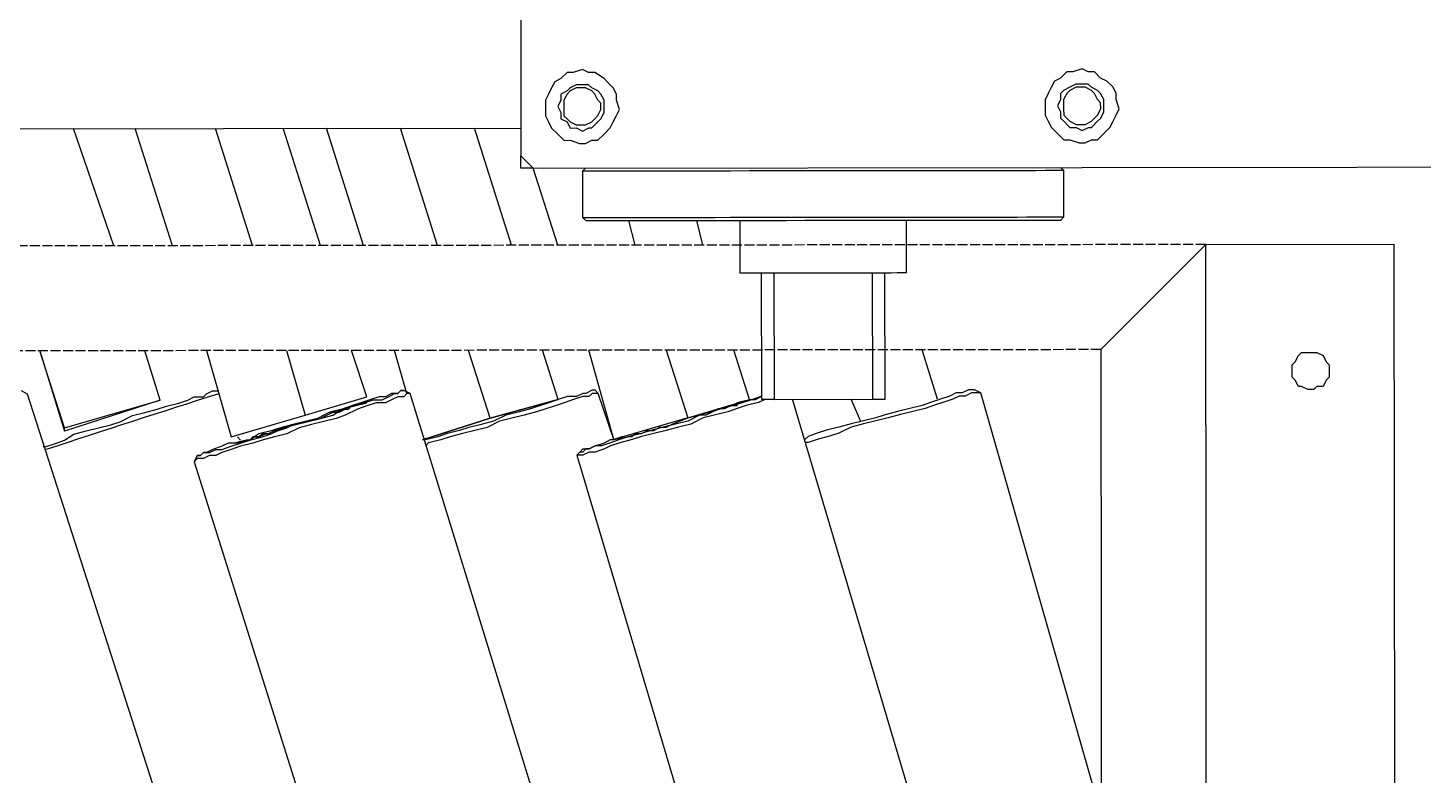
# Model space of a CAD drawing. Header units: feet. Extents: x -99009 to 3252343, y -11094690 to 9035152.
# Drawn here: x 2489859.4 to 2490194.5, y -1980808 to -1980628.6 of the extents above; entities that cross this region are included whole.
import ezdxf

# ---------------------------------------------------------------- set-up
doc = ezdxf.new("R2010")
doc.units = ezdxf.units.FT
doc.linetypes.add('PDF_IMPORT', pattern=[1, 0.8, -0.2])
doc.layers.add('1', color=1, linetype='Continuous')

# ---------------------------------------------------------------- blocks, each defined once
blk = doc.blocks.new('lEVELLING mACHINE')
at = {"color": 200, "lineweight": 25, "transparency": 33554684}
for points in [[(11529.38, 7252.55), (11504.18, 7227.35), (11529.38, 7252.55), (11529.38, 7462.97), (11504.18, 7487.43), (11504.18, 7227.35), (11458.99, 7227.35), (11458.99, 7487.43)], [(11654.6, 7277), (11655.34, 7277.74), (11621.25, 7392.58)], [(11746.47, 7277.74), (11747.21, 7279.22), (11711.65, 7392.58)], [(11570.13, 7377.02), (11603.47, 7264.4)], [(11660.52, 7376.28), (11695.35, 7262.92), (11696.83, 7262.18)], [(11750.92, 7376.28), (11787.22, 7262.92), (11788.71, 7262.18)], [(11529.38, 7364.43), (11558.27, 7262.92), (11559.76, 7262.18), (11560.5, 7262.18), (11561.24, 7262.18), (11562.72, 7262.92), (11564.2, 7262.92), (11565.68, 7263.66), (11567.91, 7264.4), (11570.13, 7265.14), (11572.35, 7265.88), (11575.32, 7266.62), (11578.28, 7267.37), (11581.24, 7268.11), (11583.47, 7268.85), (11586.43, 7269.59), (11589.39, 7270.33), (11592.36, 7271.07), (11595.32, 7271.81), (11597.54, 7272.55), (11599.77, 7273.29), (11600.51, 7274.03)], [(11695.35, 7262.92), (11696.09, 7262.92), (11696.83, 7263.66), (11698.31, 7263.66), (11699.79, 7264.4), (11701.28, 7265.14), (11703.5, 7265.14), (11705.72, 7265.88), (11707.94, 7266.62), (11710.91, 7268.11), (11713.13, 7268.85), (11716.09, 7269.59), (11719.06, 7270.33), (11722.02, 7271.07), (11724.99, 7272.55), (11727.95, 7273.29), (11730.91, 7274.03), (11733.14, 7274.78), (11736.1, 7275.52), (11738.32, 7276.26), (11740.54, 7277), (11742.03, 7277.74), (11743.51, 7277.74), (11744.99, 7278.48), (11745.73, 7278.48), (11746.47, 7278.48), (11747.21, 7279.22)], [(11608.66, 7264.4), (11610.14, 7264.4), (11611.62, 7265.14), (11614.59, 7265.88), (11616.81, 7266.62), (11619.03, 7267.37), (11621.99, 7268.11), (11624.96, 7268.85), (11627.92, 7270.33), (11630.89, 7271.07), (11633.85, 7271.81), (11636.81, 7272.55), (11639.78, 7273.29), (11642, 7274.03), (11644.96, 7274.78), (11647.19, 7275.52), (11648.67, 7276.26), (11650.89, 7277), (11652.37, 7277), (11653.85, 7277.74), (11654.6, 7277.74), (11655.34, 7277.74)], [(11628.66, 7268.85), (11625.7, 7268.11), (11624.22, 7268.11), (11622.74, 7267.37), (11621.25, 7266.62), (11619.77, 7266.62), (11618.29, 7265.88), (11617.55, 7265.88), (11616.81, 7265.88), (11616.81, 7265.14), (11613.84, 7264.4), (11612.36, 7264.4), (11610.88, 7263.66), (11613.1, 7264.4), (11615.33, 7265.14), (11617.55, 7265.88), (11620.51, 7266.62), (11622.74, 7267.37), (11625.7, 7268.11), (11628.66, 7269.59), (11631.63, 7270.33), (11634.59, 7271.07), (11637.55, 7271.81), (11639.78, 7272.55), (11642.74, 7273.29), (11644.96, 7274.03), (11647.19, 7274.78), (11649.41, 7275.52), (11650.89, 7275.52), (11652.37, 7276.26), (11653.11, 7276.26), (11653.85, 7277), (11654.6, 7277), (11653.85, 7276.26), (11653.11, 7276.26), (11652.37, 7276.26), (11650.89, 7275.52), (11648.67, 7274.78), (11647.19, 7274.03), (11646.45, 7274.03), (11652.37, 7252.55)], [(11558.27, 7262.92), (11559.01, 7262.92), (11559.76, 7262.92), (11560.5, 7262.92), (11561.98, 7263.66), (11563.46, 7263.66), (11564.94, 7264.4), (11567.16, 7265.14), (11569.39, 7265.88), (11571.61, 7266.62), (11574.57, 7267.37), (11577.54, 7268.11), (11580.5, 7268.85), (11583.47, 7269.59), (11586.43, 7270.33), (11589.39, 7271.07), (11592.36, 7272.55), (11594.58, 7273.29), (11597.54, 7274.03), (11599.77, 7274.78), (11600.51, 7274.78)], [(11644.22, 7273.29), (11646.45, 7274.03), (11642.74, 7273.29), (11642, 7273.29), (11641.26, 7272.55), (11639.78, 7272.55), (11638.3, 7271.81), (11636.81, 7271.81), (11635.33, 7271.07), (11633.85, 7271.07), (11632.37, 7270.33), (11628.66, 7268.85), (11646.45, 7274.03), (11650.15, 7262.92), (11650.89, 7262.18), (11651.63, 7262.18), (11653.11, 7262.92), (11653.85, 7262.92), (11655.34, 7263.66), (11657.56, 7263.66), (11659.78, 7264.4), (11662.01, 7265.14), (11664.23, 7265.88), (11666.45, 7266.62), (11669.41, 7267.37), (11672.38, 7268.11), (11675.34, 7269.59), (11678.31, 7270.33), (11681.27, 7271.07), (11683.49, 7271.81), (11686.46, 7272.55), (11688.68, 7273.29), (11691.64, 7274.03)], [(11643.48, 7273.29), (11643.48, 7273.29)], [(11650.15, 7262.92), (11650.89, 7262.92), (11651.63, 7262.92), (11652.37, 7263.66), (11653.85, 7263.66), (11656.08, 7264.4), (11658.3, 7265.14), (11660.52, 7265.88), (11662.75, 7266.62), (11664.97, 7267.37), (11667.93, 7268.11), (11670.9, 7268.85), (11673.86, 7269.59), (11676.82, 7271.07), (11679.79, 7271.81), (11682.75, 7272.55), (11685.72, 7273.29), (11687.94, 7274.03), (11690.9, 7274.78), (11691.64, 7275.52)], [(11744.25, 7252.55), (11738.32, 7273.29), (11720.54, 7268.11)], [(11734.62, 7274.03), (11734.62, 7274.03)], [(11736.1, 7274.03), (11736.84, 7273.29)], [(11783.52, 7275.52), (11782.78, 7275.52), (11780.56, 7274.78), (11778.33, 7274.03), (11776.11, 7272.55), (11773.15, 7271.81), (11770.18, 7271.07), (11767.22, 7270.33), (11765, 7269.59), (11762.03, 7268.11), (11759.07, 7267.37), (11756.1, 7266.62), (11753.88, 7265.88), (11750.92, 7265.14), (11748.7, 7264.4), (11747.21, 7263.66), (11744.99, 7263.66), (11744.25, 7262.92), (11742.77, 7262.18), (11742.03, 7262.18), (11741.29, 7262.18)], [(11587.17, 7269.59), (11589.39, 7264.4)], [(11630.89, 7269.59), (11630.89, 7269.59)], [(11633.85, 7271.07), (11633.85, 7271.07)], [(11719.8, 7269.59), (11719.8, 7269.59)], [(11722.76, 7270.33), (11723.5, 7270.33)], [(11725.73, 7271.07), (11725.73, 7271.07)], [(11755.36, 7264.4), (11778.33, 7271.81)], [(11778.33, 7271.07), (11755.36, 7264.4), (11759.07, 7252.55)], [(11633.85, 7252.55), (11628.66, 7268.85), (11613.84, 7264.4), (11617.55, 7252.55)], [(11617.55, 7265.88), (11617.55, 7265.88)], [(11627.92, 7268.85), (11627.92, 7268.85)], [(11676.08, 7268.85), (11681.27, 7252.55)], [(11724.99, 7252.55), (11720.54, 7268.11), (11705.72, 7263.66), (11709.43, 7252.55)], [(11708.68, 7265.88), (11708.68, 7265.88)], [(11568.65, 7264.4), (11572.35, 7252.55)], [(11584.21, 7264.4), (11583.47, 7264.4), (11582.72, 7264.4), (11581.98, 7264.4), (11581.24, 7264.4), (11581.24, 7234.02)], [(11607.92, 7234.02), (11607.92, 7264.4), (11584.21, 7264.4), (11584.21, 7234.02)], [(11607.92, 7264.4), (11608.66, 7264.4), (11609.4, 7264.4), (11610.14, 7264.4), (11610.88, 7264.4), (11610.88, 7234.02)], [(11613.84, 7264.4), (11615.33, 7265.14)], [(11659.78, 7264.4), (11663.49, 7252.55)], [(11696.09, 7262.92), (11699.05, 7252.55)], [(11755.36, 7264.4), (11755.36, 7264.4)], [(11616.07, 7221.43), (11616.07, 7234.02), (11615.33, 7234.02), (11614.59, 7234.02), (11613.84, 7234.02), (11612.36, 7234.02), (11610.14, 7234.02), (11608.66, 7234.02), (11606.43, 7234.02), (11603.47, 7234.02), (11601.25, 7234.02), (11599.03, 7234.02), (11596.06, 7234.02), (11593.1, 7234.02), (11590.87, 7234.02), (11587.91, 7234.02), (11585.69, 7234.02), (11583.47, 7234.02), (11581.98, 7234.02), (11579.76, 7234.02), (11578.28, 7234.02), (11577.54, 7234.02), (11576.8, 7234.02), (11576.06, 7234.02), (11576.06, 7221.43)], [(11659.78, 7227.35), (11665.71, 7208.83), (11401.94, 7208.83), (11398.97, 7205.87), (11398.97, 6992.48), (11398.97, 6988.77)], [(11624.96, 7227.35), (11626.44, 7221.43)], [(11641.26, 7227.35), (11642.74, 7221.43)], [(11670.9, 7227.35), (11679.79, 7199.2)], [(11688.68, 7227.35), (11697.57, 7199.2)], [(11706.46, 7227.35), (11715.35, 7199.2)], [(11716.83, 7227.35), (11725.73, 7199.2)], [(11733.14, 7227.35), (11742.03, 7199.2)], [(11752.4, 7227.35), (11761.29, 7199.2)], [(11766.48, 7227.35), (11776.11, 7199.2)], [(11653.11, 7208.83), (11653.85, 7209.57), (11653.85, 7220.69), (11653.11, 7221.43), (11652.37, 7221.43), (11651.63, 7221.43), (11650.15, 7221.43), (11648.67, 7221.43), (11647.19, 7221.43), (11644.96, 7221.43), (11642, 7221.43), (11639.04, 7221.43), (11636.07, 7221.43), (11633.11, 7221.43), (11629.4, 7221.43), (11625.7, 7221.43), (11621.99, 7221.43), (11617.55, 7221.43), (11613.84, 7221.43), (11609.4, 7221.43), (11604.95, 7221.43), (11600.51, 7221.43), (11596.06, 7221.43), (11591.62, 7221.43), (11587.17, 7221.43), (11582.72, 7221.43), (11578.28, 7221.43), (11574.57, 7221.43), (11570.13, 7221.43), (11566.42, 7221.43), (11562.72, 7221.43), (11559.01, 7221.43), (11556.05, 7221.43), (11552.35, 7221.43), (11550.12, 7221.43), (11547.16, 7221.43), (11544.94, 7221.43), (11543.45, 7221.43), (11541.97, 7221.43), (11540.49, 7221.43), (11539.75, 7221.43), (11539.01, 7221.43), (11538.27, 7220.69), (11538.27, 7209.57), (11539.01, 7208.83)], [(11653.85, 7220.69), (11653.11, 7220.69), (11651.63, 7220.69), (11650.89, 7220.69), (11649.41, 7220.69), (11647.19, 7220.69), (11644.96, 7220.69), (11642.74, 7220.69), (11639.78, 7220.69), (11636.81, 7220.69), (11633.11, 7220.69), (11630.14, 7220.69), (11626.44, 7220.69), (11621.99, 7220.69), (11618.29, 7220.69), (11613.84, 7220.69), (11609.4, 7220.69), (11604.95, 7220.69), (11600.51, 7220.69), (11596.06, 7220.69), (11591.62, 7220.69), (11587.17, 7220.69), (11582.72, 7220.69), (11578.28, 7220.69), (11573.83, 7220.69), (11570.13, 7220.69), (11565.68, 7220.69), (11561.98, 7220.69), (11559.01, 7220.69), (11555.31, 7220.69), (11552.35, 7220.69), (11549.38, 7220.69), (11547.16, 7220.69), (11544.94, 7220.69), (11542.71, 7220.69), (11541.23, 7220.69), (11539.75, 7220.69), (11539.01, 7220.69), (11538.27, 7220.69)], [(11616.07, 7221.43), (11616.07, 7221.43)], [(11401.94, 6988.77), (11665.71, 6988.77), (11668.67, 6992.48), (11668.67, 7205.87), (11665.71, 7208.83), (11668.67, 7208.83), (11668.67, 7205.87)], [(11538.27, 7209.57), (11539.01, 7209.57), (11539.75, 7209.57), (11541.23, 7209.57), (11542.71, 7209.57), (11544.94, 7209.57), (11547.16, 7209.57), (11549.38, 7209.57), (11552.35, 7209.57), (11555.31, 7209.57), (11559.01, 7209.57), (11561.98, 7209.57), (11565.68, 7209.57), (11570.13, 7209.57), (11573.83, 7209.57), (11578.28, 7209.57), (11582.72, 7209.57), (11587.17, 7209.57), (11591.62, 7209.57), (11596.06, 7209.57), (11600.51, 7209.57), (11604.95, 7209.57), (11609.4, 7209.57), (11613.84, 7209.57), (11618.29, 7209.57), (11621.99, 7209.57), (11626.44, 7209.57), (11630.14, 7209.57), (11633.11, 7209.57), (11636.81, 7209.57), (11639.78, 7209.57), (11642.74, 7209.57), (11644.96, 7209.57), (11647.19, 7209.57), (11649.41, 7209.57), (11650.89, 7209.57), (11651.63, 7209.57), (11653.11, 7209.57), (11653.85, 7209.57)], [(13169.08, 7199.2), (11668.67, 7199.2)]]:
    blk.add_lwpolyline(points, dxfattribs=at)
for points in [[(11702.02, 7264.4), (11700.53, 7263.66), (11699.05, 7262.92), (11698.31, 7262.92), (11697.57, 7262.18), (11696.83, 7262.18), (11697.57, 7262.18), (11698.31, 7262.92), (11699.79, 7262.92), (11701.28, 7263.66), (11702.76, 7263.66), (11704.98, 7264.4), (11707.2, 7265.14), (11709.43, 7265.88), (11711.65, 7266.62), (11714.61, 7267.37), (11717.58, 7268.85), (11720.54, 7269.59), (11723.5, 7270.33), (11726.47, 7271.07), (11728.69, 7271.81), (11731.65, 7272.55), (11733.88, 7274.03), (11736.84, 7274.78), (11739.06, 7274.78), (11740.54, 7275.52), (11742.77, 7276.26), (11744.25, 7277), (11744.99, 7277), (11745.73, 7277.74), (11746.47, 7277.74), (11745.73, 7277.74), (11744.99, 7277), (11743.51, 7277), (11742.03, 7276.26), (11740.54, 7276.26), (11738.32, 7275.52), (11736.1, 7274.78), (11733.88, 7274.03), (11730.91, 7273.29), (11728.69, 7272.55), (11725.73, 7271.07), (11722.76, 7270.33), (11719.8, 7269.59), (11716.83, 7268.85), (11713.87, 7268.11), (11711.65, 7266.62), (11708.68, 7265.88), (11706.46, 7265.14), (11704.24, 7264.4)], [(11676.08, 7268.85), (11692.38, 7274.03)], [(11734.62, 7274.03), (11737.58, 7274.78), (11733.88, 7274.03), (11733.14, 7273.29), (11732.39, 7273.29), (11731.65, 7273.29), (11730.17, 7272.55), (11728.69, 7272.55), (11727.21, 7271.81), (11724.99, 7271.07), (11723.5, 7270.33), (11719.8, 7269.59), (11716.83, 7268.85), (11715.35, 7268.11), (11713.87, 7267.37), (11712.39, 7267.37), (11710.91, 7266.62), (11710.17, 7266.62), (11709.43, 7265.88), (11708.68, 7265.88), (11705.72, 7265.14), (11708.68, 7265.88), (11709.43, 7265.88), (11710.91, 7266.62), (11711.65, 7266.62), (11713.13, 7267.37), (11714.61, 7267.37), (11716.09, 7268.11), (11717.58, 7268.85), (11719.8, 7269.59), (11723.5, 7270.33), (11725.73, 7271.07), (11727.95, 7271.81), (11729.43, 7272.55), (11730.91, 7272.55), (11731.65, 7273.29), (11733.14, 7273.29), (11733.88, 7274.03)], [(11784.26, 7252.55), (11778.33, 7271.81), (11778.33, 7271.07)], [(11676.08, 7268.85), (11659.78, 7264.4)], [(11474.55, 7257.73), (11474.55, 7259.22), (11475.29, 7259.96), (11476.03, 7261.44), (11477.51, 7261.44), (11478.25, 7262.18), (11479.73, 7262.18), (11481.22, 7261.44), (11481.96, 7261.44), (11482.7, 7259.96), (11483.44, 7259.22), (11483.44, 7257.73), (11483.44, 7256.25), (11482.7, 7255.51), (11481.96, 7254.03), (11481.22, 7253.29), (11479.73, 7253.29), (11478.25, 7253.29), (11477.51, 7253.29), (11476.03, 7254.03), (11475.29, 7255.51), (11474.55, 7256.25)], [(11533.82, 7185.12), (11536.05, 7185.86), (11537.53, 7185.86), (11539.01, 7187.34), (11540.49, 7188.09), (11541.23, 7189.57), (11541.97, 7191.05), (11542.71, 7192.53), (11542.71, 7194.75), (11542.71, 7196.24), (11541.97, 7197.72), (11541.23, 7199.2), (11539.75, 7200.68), (11538.27, 7202.16), (11536.79, 7202.16), (11534.56, 7202.9), (11533.08, 7202.9), (11531.6, 7202.16), (11530.12, 7202.16), (11528.64, 7200.68), (11527.15, 7199.2), (11526.41, 7197.72), (11525.67, 7196.24), (11524.93, 7194.75), (11525.67, 7192.53), (11525.67, 7191.05), (11526.41, 7189.57), (11527.89, 7188.09), (11529.38, 7187.34), (11530.86, 7185.86), (11532.34, 7185.86)], [(11653.85, 7185.12), (11656.08, 7185.86), (11657.56, 7185.86), (11659.04, 7187.34), (11660.52, 7188.09), (11661.26, 7189.57), (11662.01, 7191.05), (11662.75, 7192.53), (11662.75, 7194.75), (11662.75, 7196.24), (11662.01, 7197.72), (11661.26, 7199.2), (11659.78, 7200.68), (11658.3, 7202.16), (11656.82, 7202.16), (11654.6, 7202.9), (11653.11, 7202.9), (11651.63, 7202.16), (11650.15, 7202.16), (11648.67, 7200.68), (11647.19, 7199.2), (11646.45, 7197.72), (11645.7, 7196.24), (11644.96, 7194.75), (11645.7, 7192.53), (11645.7, 7191.05), (11646.45, 7189.57), (11647.93, 7188.09), (11648.67, 7187.34), (11650.89, 7185.86), (11652.37, 7185.86)], [(11533.82, 7188.83), (11535.3, 7188.83), (11536.79, 7189.57), (11538.27, 7190.31), (11539.01, 7191.05), (11539.01, 7192.53), (11539.75, 7194.01), (11539.01, 7195.49), (11539.01, 7196.98), (11538.27, 7197.72), (11536.79, 7199.2), (11535.3, 7199.2), (11533.82, 7199.94), (11532.34, 7199.2), (11531.6, 7199.2), (11530.12, 7197.72), (11529.38, 7196.98), (11528.64, 7195.49), (11528.64, 7194.01), (11528.64, 7192.53), (11529.38, 7191.05), (11530.12, 7190.31), (11531.6, 7189.57), (11532.34, 7188.83)], [(11653.85, 7188.83), (11655.34, 7188.83), (11656.82, 7189.57), (11657.56, 7190.31), (11659.04, 7191.05), (11659.04, 7192.53), (11659.78, 7194.01), (11659.04, 7195.49), (11659.04, 7196.98), (11657.56, 7197.72), (11656.82, 7199.2), (11655.34, 7199.2), (11653.85, 7199.94), (11652.37, 7199.2), (11651.63, 7199.2), (11650.15, 7197.72), (11649.41, 7196.98), (11648.67, 7195.49), (11648.67, 7194.01), (11648.67, 7192.53), (11649.41, 7191.05), (11650.15, 7190.31), (11651.63, 7189.57), (11652.37, 7188.83)], [(11533.82, 7198.46), (11533.08, 7198.46), (11531.6, 7197.72), (11530.86, 7196.98), (11530.12, 7196.24), (11529.38, 7194.75), (11529.38, 7193.27), (11530.12, 7192.53), (11530.86, 7191.05), (11531.6, 7190.31), (11533.08, 7189.57), (11533.82, 7189.57), (11535.3, 7189.57), (11536.79, 7190.31), (11537.53, 7191.05), (11538.27, 7192.53), (11538.27, 7193.27), (11538.27, 7194.75), (11538.27, 7196.24), (11537.53, 7196.98), (11536.79, 7197.72), (11535.3, 7198.46)], [(11653.85, 7198.46), (11653.11, 7198.46), (11651.63, 7197.72), (11650.89, 7196.98), (11650.15, 7196.24), (11649.41, 7194.75), (11649.41, 7193.27), (11650.15, 7192.53), (11650.89, 7191.05), (11651.63, 7190.31), (11653.11, 7189.57), (11653.85, 7189.57), (11655.34, 7189.57), (11656.82, 7190.31), (11657.56, 7191.05), (11658.3, 7192.53), (11658.3, 7193.27), (11658.3, 7194.75), (11658.3, 7196.24), (11657.56, 7196.98), (11656.82, 7197.72), (11655.34, 7198.46)]]:
    blk.add_lwpolyline(points, close=True, dxfattribs=at)
at = {"color": 200, "linetype": 'PDF_IMPORT', "lineweight": 25, "ltscale": 3.011111, "transparency": 33554684}
for points in [[(11529.38, 7252.55), (13279.48, 7252.55)], [(11504.18, 7227.35), (13303.93, 7227.35)]]:
    blk.add_lwpolyline(points, dxfattribs=at)
at = {"color": 200, "lineweight": 25, "transparency": 33554684}
blk.add_arc((10386.66, 11548.52), 4494.6, 287.54109, 288.09668, dxfattribs=at)
blk = doc.blocks.new('A$Cac12730c')
blk.add_blockref('lEVELLING mACHINE', (-11218.13, -5688.95))

msp = doc.modelspace()

# ---------------------------------------------------------------- linework, layer by layer
at = {"layer": '1'}
msp.add_arc((2520410.24778, -1978395.99612), 100000, 84.1346387202, 194.3871675539, dxfattribs=at)

# ---------------------------------------------------------------- block references
at = {"transparency": 33554684, "rotation": 180.0650517140762}
msp.add_blockref('A$Cac12730c', (2490426.6334, -1979141.86212), dxfattribs=at)

doc.saveas('drawing.dxf')
